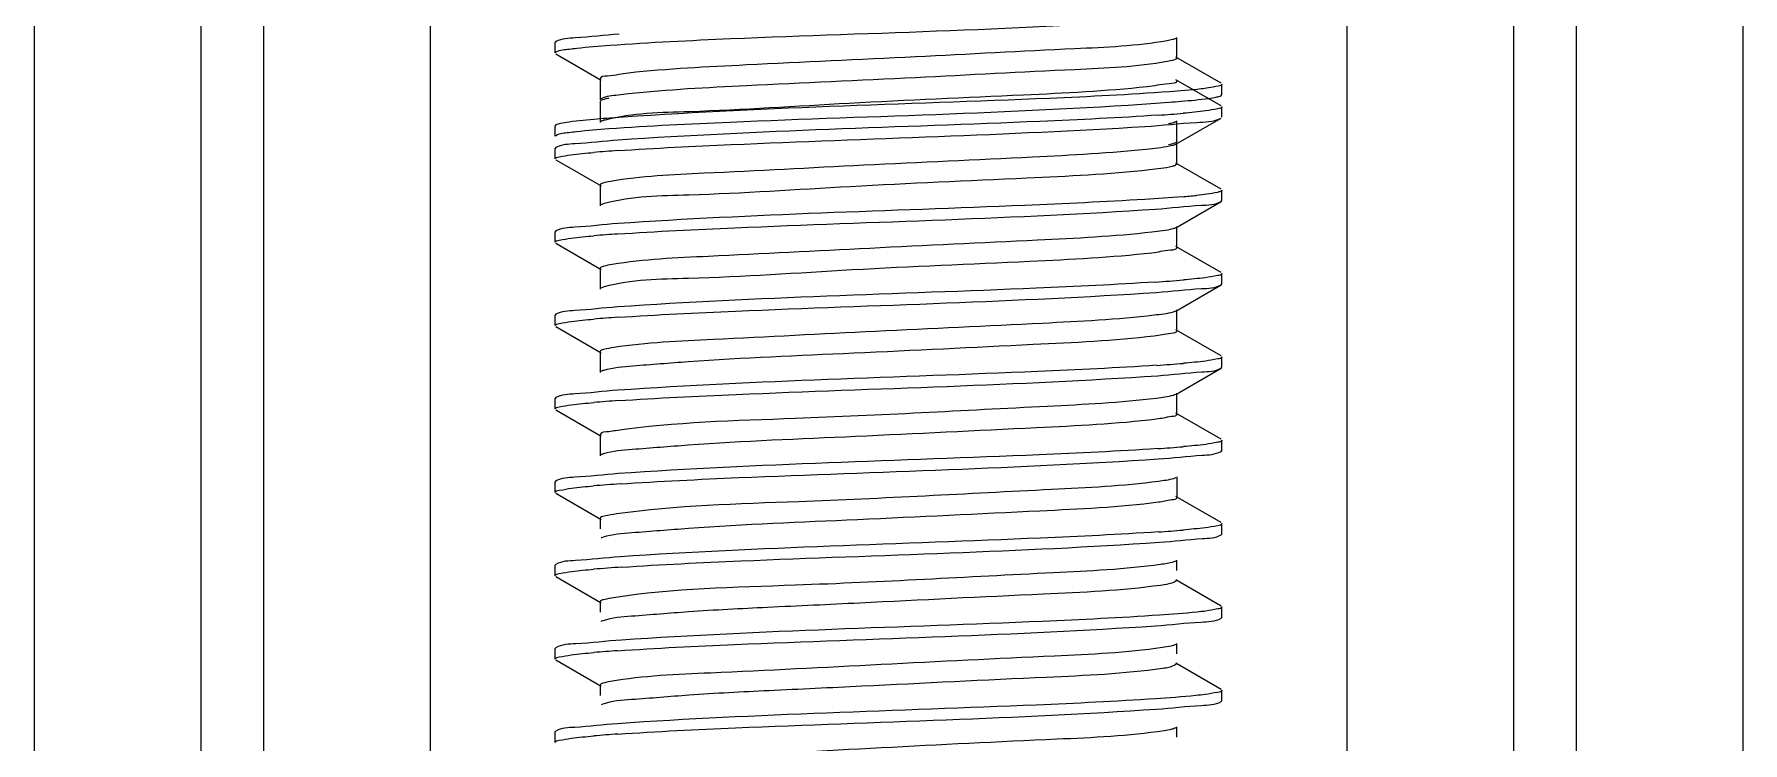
# Model space of a CAD drawing. Extents: x -409572 to -157272, y 600795 to 878326.
# Drawn here: x -397030.8 to -396725.7, y 820311.8 to 820438.3 of the extents above; entities that cross this region are included whole.
import ezdxf

# ---------------------------------------------------------------- set-up
doc = ezdxf.new("R2010")
doc.units = 0
doc.header["$LTSCALE"] = 1000
doc.header["$MEASUREMENT"] = 0
doc.layers.get('0').update_dxf_attribs({"linetype": 'CONTINUOUS'})

msp = doc.modelspace()

# ---------------------------------------------------------------- linework, layer by layer
at = {"linetype": 'CONTINUOUS'}
for p, q in [((-397030.76, 822308.34), (-397030.76, 819345.2)), ((-397000.99, 822308.34), (-397000.99, 819345.2)), ((-396989.83, 822308.34), (-396989.83, 819345.2)), ((-396960.07, 822308.34), (-396960.07, 819345.2)), ((-396796.35, 822308.34), (-396796.35, 819345.2)), ((-396766.59, 822308.34), (-396766.59, 819345.2)), ((-396755.43, 822308.34), (-396755.43, 819345.2)), ((-396725.66, 822308.34), (-396725.66, 819345.2)), ((-396937.6, 820437.01), (-396937.74, 820436.84)), ((-396937.74, 820434.98), (-396937.74, 820436.84)), ((-396937.74, 820434.98), (-396937.74, 820436.84)), ((-396826.73, 820434.05), (-396826.73, 820437.77)), ((-396937.6, 820434.82), (-396929.52, 820430.14)), ((-396818.82, 820429.57), (-396826.9, 820434.24)), ((-396929.69, 820430.33), (-396929.69, 820426.61)), ((-396818.82, 820425.53), (-396826.9, 820430.21)), ((-396818.82, 820427.38), (-396818.68, 820427.54)), ((-396818.68, 820427.54), (-396818.68, 820429.4)), ((-396818.68, 820427.54), (-396818.68, 820429.4)), ((-396929.69, 820426.3), (-396929.69, 820422.58)), ((-396818.68, 820423.51), (-396818.68, 820425.37)), ((-396818.68, 820423.51), (-396818.68, 820425.37)), ((-396937.6, 820422.12), (-396937.74, 820421.96)), ((-396937.74, 820420.1), (-396937.74, 820421.96)), ((-396937.74, 820420.1), (-396937.74, 820421.96)), ((-396826.9, 820418.67), (-396818.82, 820423.34)), ((-396826.73, 820419.17), (-396826.73, 820422.89)), ((-396818.92, 820423.29), (-396818.82, 820423.34)), ((-396937.6, 820418.09), (-396937.74, 820417.93)), ((-396826.9, 820418.67), (-396826.94, 820418.64)), ((-396826.73, 820415.14), (-396826.73, 820418.86)), ((-396937.74, 820416.07), (-396937.74, 820417.93)), ((-396937.74, 820416.07), (-396937.74, 820417.93)), ((-396937.6, 820415.9), (-396929.52, 820411.23)), ((-396826.73, 820415.14), (-396826.94, 820414.92)), ((-396818.82, 820410.65), (-396826.9, 820415.32)), ((-396929.69, 820411.41), (-396929.69, 820407.69)), ((-396818.68, 820408.62), (-396818.68, 820410.48)), ((-396818.68, 820408.62), (-396818.68, 820410.48)), ((-396826.9, 820403.78), (-396818.82, 820408.46)), ((-396818.82, 820408.46), (-396818.68, 820408.62)), ((-396937.6, 820403.21), (-396937.74, 820403.04)), ((-396937.74, 820401.18), (-396937.74, 820403.04)), ((-396937.74, 820401.18), (-396937.74, 820403.04)), ((-396826.73, 820400.25), (-396826.73, 820403.97)), ((-396937.6, 820401.02), (-396929.52, 820396.34)), ((-396818.82, 820395.76), (-396826.9, 820400.44)), ((-396929.69, 820396.53), (-396929.69, 820392.81)), ((-396826.9, 820388.9), (-396818.82, 820393.58)), ((-396818.82, 820393.58), (-396818.68, 820393.74)), ((-396818.68, 820393.74), (-396818.68, 820395.6)), ((-396818.68, 820393.74), (-396818.68, 820395.6)), ((-396937.6, 820388.32), (-396937.74, 820388.16)), ((-396937.74, 820386.3), (-396937.74, 820388.16)), ((-396937.74, 820386.3), (-396937.74, 820388.16)), ((-396826.73, 820385.37), (-396826.73, 820389.09)), ((-396937.6, 820386.14), (-396929.52, 820381.46)), ((-396818.82, 820380.88), (-396826.9, 820385.56)), ((-396929.69, 820381.65), (-396929.69, 820377.93)), ((-396826.9, 820374.02), (-396818.82, 820378.7)), ((-396818.82, 820378.7), (-396818.68, 820378.86)), ((-396818.68, 820378.86), (-396818.68, 820380.72)), ((-396818.68, 820378.86), (-396818.68, 820380.72)), ((-396937.6, 820373.44), (-396937.74, 820373.28)), ((-396937.74, 820371.42), (-396937.74, 820373.28)), ((-396937.74, 820371.42), (-396937.74, 820373.28)), ((-396826.73, 820370.49), (-396826.73, 820374.21)), ((-396937.6, 820371.25), (-396929.52, 820366.58)), ((-396818.82, 820366), (-396826.9, 820370.67)), ((-396929.69, 820366.77), (-396929.69, 820363.05)), ((-396818.82, 820363.81), (-396818.68, 820363.98)), ((-396818.68, 820363.98), (-396818.68, 820365.84)), ((-396818.68, 820363.98), (-396818.68, 820365.84)), ((-396937.6, 820358.56), (-396937.74, 820358.39)), ((-396937.74, 820356.53), (-396937.74, 820358.39)), ((-396937.74, 820356.53), (-396937.74, 820358.39)), ((-396826.74, 820359.3), (-396826.74, 820355.58)), ((-396937.6, 820356.37), (-396929.52, 820351.69)), ((-396818.82, 820351.12), (-396826.9, 820355.79)), ((-396929.69, 820351.88), (-396929.69, 820350.01)), ((-396818.68, 820349.09), (-396818.68, 820350.95)), ((-396818.68, 820349.09), (-396818.68, 820350.95)), ((-396929.44, 820348.39), (-396929.52, 820348.35)), ((-396929.16, 820348.5), (-396929.44, 820348.39)), ((-396818.82, 820348.93), (-396818.68, 820349.09)), ((-396937.6, 820343.67), (-396937.74, 820343.51)), ((-396937.74, 820341.65), (-396937.74, 820343.51)), ((-396937.74, 820341.65), (-396937.74, 820343.51)), ((-396826.73, 820342.58), (-396826.73, 820344.44)), ((-396937.6, 820341.49), (-396929.52, 820336.81)), ((-396818.82, 820336.23), (-396826.9, 820340.91)), ((-396929.69, 820337), (-396929.69, 820335.14)), ((-396818.68, 820334.21), (-396818.68, 820336.07)), ((-396818.68, 820334.21), (-396818.68, 820336.07)), ((-396929.45, 820333.5), (-396929.52, 820333.47)), ((-396929.2, 820333.61), (-396929.45, 820333.5)), ((-396818.82, 820334.05), (-396818.68, 820334.21)), ((-396826.73, 820327.7), (-396826.73, 820329.56)), ((-396937.6, 820328.79), (-396937.74, 820328.63)), ((-396937.74, 820326.77), (-396937.74, 820328.63)), ((-396937.74, 820326.77), (-396937.74, 820328.63)), ((-396937.6, 820326.6), (-396929.52, 820321.93)), ((-396818.82, 820321.35), (-396826.9, 820326.03)), ((-396929.69, 820322.12), (-396929.69, 820320.26)), ((-396818.68, 820319.33), (-396818.68, 820321.19)), ((-396818.68, 820319.33), (-396818.68, 820321.19)), ((-396929.23, 820318.71), (-396929.52, 820318.58)), ((-396818.82, 820319.16), (-396818.68, 820319.33)), ((-396826.73, 820312.83), (-396826.73, 820314.68)), ((-396937.6, 820313.91), (-396937.74, 820313.75)), ((-396937.74, 820311.88), (-396937.74, 820313.75)), ((-396937.74, 820311.88), (-396937.74, 820313.75))]:
    msp.add_line(p, q, dxfattribs=at)
for centre, radius, start, end in [((-396847.11, 820680.35), 257.04, 273.8184, 274.8056), ((-396909.49, 820163.33), 254.79, 93.8401, 94.808), ((-396836.44, 820538.07), 129.2, 274.7435, 275.8811), ((-396909.5, 820148.54), 254.69, 93.846, 94.8037), ((-396847.82, 820659.5), 265.98, 273.7257, 274.8047), ((-396909.42, 820132.62), 255.74, 93.8348, 94.8035), ((-396847.54, 820641.15), 262.51, 273.7603, 274.8059), ((-396909.37, 820117.18), 256.29, 93.8289, 94.8034), ((-396847.3, 820623.19), 259.42, 273.7925, 274.8061), ((-396908.93, 820096.8), 261.8, 93.7677, 94.8057), ((-396847.35, 820605.92), 257.04, 273.8662, 274.8539), ((-396908.59, 820077.56), 266.17, 93.7244, 94.8042), ((-396909.5, 820074.17), 254.65, 93.8464, 94.8037), ((-396909.42, 820058.23), 255.7, 93.8351, 94.8035)]:
    msp.add_arc(centre, radius, start, end, dxfattribs=at)
for points, knots in [([(-396927.99, 820436.36), (-396920.79, 820436.88), (-396887.47, 820438.5), (-396854.11, 820439.15), (-396828.05, 820441.08)], [0, 0, 0, 0, 0.21664, 1, 1, 1, 1]), ([(-396926.31, 820438.34), (-396928.92, 820438.16), (-396932.59, 820437.65), (-396936.58, 820437.59), (-396937.6, 820437.01)], [0, 0, 0, 0, 0.690599, 1, 1, 1, 1]), ([(-396935.24, 820435.67), (-396934.78, 820435.74), (-396932.37, 820436.03), (-396929.95, 820436.22), (-396927.99, 820436.36)], [0, 0, 0, 0, 0.191577, 1, 1, 1, 1]), ([(-396828.45, 820437.16), (-396833.88, 820436.19), (-396848.94, 820435.6), (-396873.95, 820434.19), (-396900.53, 820433.01), (-396917.63, 820432.14), (-396924.63, 820431.39)], [0, 0, 0, 0, 0.17175, 0.467319, 0.780864, 1, 1, 1, 1]), ([(-396826.9, 820437.59), (-396827.07, 820437.48), (-396827.6, 820437.33), (-396828.12, 820437.22), (-396828.45, 820437.16)], [0, 0, 0, 0, 0.378304, 1, 1, 1, 1]), ([(-396937.74, 820434.98), (-396937.74, 820435.06), (-396936.85, 820435.62), (-396936.04, 820435.56), (-396935.24, 820435.67)], [0, 0, 0, 0, 0.088697, 1, 1, 1, 1]), ([(-396828.45, 820433.44), (-396833.88, 820432.46), (-396848.94, 820431.88), (-396873.95, 820430.47), (-396900.53, 820429.29), (-396917.63, 820428.42), (-396924.63, 820427.67)], [0, 0, 0, 0, 0.17175, 0.467319, 0.780864, 1, 1, 1, 1]), ([(-396826.73, 820434.05), (-396826.74, 820433.88), (-396827.53, 820433.63), (-396828.02, 820433.52), (-396828.45, 820433.44)], [0, 0, 0, 0, 0.286254, 1, 1, 1, 1]), ([(-396924.63, 820431.39), (-396925.89, 820431.26), (-396927.1, 820430.88), (-396929.69, 820430.79), (-396929.68, 820430.33)], [0, 0, 0, 0, 0.733425, 1, 1, 1, 1]), ([(-396924.63, 820427.67), (-396925.25, 820427.61), (-396926.87, 820427.36), (-396928.62, 820427.32), (-396929.52, 820426.8)], [0, 0, 0, 0, 0.373138, 1, 1, 1, 1]), ([(-396832.05, 820428.93), (-396839.37, 820428.17), (-396857.12, 820427.27), (-396884.39, 820426.15), (-396909.2, 820424.47), (-396923.92, 820424.25), (-396928.81, 820423.01)], [0, 0, 0, 0, 0.227857, 0.549507, 0.843778, 1, 1, 1, 1]), ([(-396828.05, 820428.06), (-396835.18, 820427.53), (-396868.5, 820425.9), (-396901.86, 820425.23), (-396927.99, 820423.34)], [0, 0, 0, 0, 0.214363, 1, 1, 1, 1]), ([(-396826.74, 820430.02), (-396826.73, 820429.53), (-396829.46, 820429.47), (-396830.72, 820429.07), (-396832.05, 820428.93)], [0, 0, 0, 0, 0.266085, 1, 1, 1, 1]), ([(-396821.07, 820428.73), (-396821.51, 820428.67), (-396823.83, 820428.38), (-396826.17, 820428.19), (-396828.05, 820428.06)], [0, 0, 0, 0, 0.191294, 1, 1, 1, 1]), ([(-396821.08, 820426.87), (-396820.59, 820426.94), (-396819.83, 820427.07), (-396819.06, 820427.24), (-396818.82, 820427.38)], [0, 0, 0, 0, 0.642865, 1, 1, 1, 1]), ([(-396818.68, 820429.4), (-396818.68, 820429.17), (-396819.85, 820428.97), (-396820.47, 820428.81), (-396821.07, 820428.73)], [0, 0, 0, 0, 0.274675, 1, 1, 1, 1]), ([(-396928.12, 820426.88), (-396928.51, 820426.81), (-396928.97, 820426.71), (-396929.68, 820426.46), (-396929.68, 820426.3)], [0, 0, 0, 0, 0.711183, 1, 1, 1, 1]), ([(-396928.12, 820421.47), (-396920.93, 820421.99), (-396887.59, 820423.62), (-396854.19, 820424.27), (-396828.1, 820426.19)], [0, 0, 0, 0, 0.216028, 1, 1, 1, 1]), ([(-396828.1, 820426.19), (-396827.37, 820426.25), (-396825.03, 820426.43), (-396822.69, 820426.64), (-396821.08, 820426.87)], [0, 0, 0, 0, 0.307523, 1, 1, 1, 1]), ([(-396818.68, 820425.37), (-396818.68, 820425.1), (-396820.1, 820424.92), (-396820.82, 820424.72), (-396821.54, 820424.63)], [0, 0, 0, 0, 0.271575, 1, 1, 1, 1]), ([(-396935.24, 820422.65), (-396935.76, 820422.58), (-396936.55, 820422.44), (-396937.35, 820422.27), (-396937.6, 820422.12)], [0, 0, 0, 0, 0.644494, 1, 1, 1, 1]), ([(-396935.28, 820420.79), (-396934.82, 820420.85), (-396932.44, 820421.14), (-396930.05, 820421.33), (-396928.12, 820421.47)], [0, 0, 0, 0, 0.191564, 1, 1, 1, 1]), ([(-396927.99, 820423.34), (-396928.74, 820423.28), (-396931.16, 820423.09), (-396933.58, 820422.88), (-396935.24, 820422.65)], [0, 0, 0, 0, 0.307193, 1, 1, 1, 1]), ([(-396928.81, 820423.01), (-396928.96, 820422.98), (-396929.2, 820422.91), (-396929.43, 820422.82), (-396929.52, 820422.77)], [0, 0, 0, 0, 0.587412, 1, 1, 1, 1]), ([(-396926.55, 820417.54), (-396919.81, 820418), (-396888.44, 820419.52), (-396857.04, 820420.33), (-396832.45, 820421.86)], [0, 0, 0, 0, 0.215245, 1, 1, 1, 1]), ([(-396829.99, 820423.88), (-396837.04, 820423.4), (-396869.21, 820421.86), (-396901.41, 820421.11), (-396926.48, 820419.41)], [0, 0, 0, 0, 0.219473, 1, 1, 1, 1]), ([(-396832.45, 820421.86), (-396829.36, 820422.06), (-396824.92, 820422.56), (-396820.24, 820422.71), (-396818.92, 820423.29)], [0, 0, 0, 0, 0.681451, 1, 1, 1, 1]), ([(-396826.9, 820422.7), (-396827.05, 820422.62), (-396827.48, 820422.48), (-396827.92, 820422.38), (-396828.2, 820422.33)], [0, 0, 0, 0, 0.385895, 1, 1, 1, 1]), ([(-396937.74, 820420.1), (-396937.74, 820420.18), (-396936.86, 820420.73), (-396936.06, 820420.68), (-396935.28, 820420.79)], [0, 0, 0, 0, 0.088945, 1, 1, 1, 1]), ([(-396926.48, 820419.41), (-396929.06, 820419.23), (-396932.66, 820418.73), (-396936.6, 820418.67), (-396937.6, 820418.09)], [0, 0, 0, 0, 0.690338, 1, 1, 1, 1]), ([(-396826.94, 820418.64), (-396827.13, 820418.55), (-396828.67, 820418.12), (-396830.24, 820417.97), (-396831.6, 820417.82)], [0, 0, 0, 0, 0.133347, 1, 1, 1, 1]), ([(-396826.74, 820419.17), (-396826.74, 820419.02), (-396827.4, 820418.77), (-396827.83, 820418.68), (-396828.2, 820418.6)], [0, 0, 0, 0, 0.290879, 1, 1, 1, 1]), ([(-396937.74, 820416.07), (-396937.74, 820416.33), (-396936.35, 820416.51), (-396935.65, 820416.7), (-396934.94, 820416.79)], [0, 0, 0, 0, 0.271891, 1, 1, 1, 1]), ([(-396831.6, 820417.82), (-396838.54, 820417.07), (-396855.55, 820416.2), (-396882.09, 820415.01), (-396907.19, 820413.62), (-396922.35, 820413.01), (-396927.85, 820412.05)], [0, 0, 0, 0, 0.216982, 0.529712, 0.826099, 1, 1, 1, 1]), ([(-396826.94, 820414.92), (-396827.13, 820414.83), (-396828.67, 820414.4), (-396830.24, 820414.24), (-396831.6, 820414.1)], [0, 0, 0, 0, 0.133347, 1, 1, 1, 1]), ([(-396927.85, 820412.05), (-396928.32, 820411.97), (-396928.83, 820411.85), (-396929.68, 820411.6), (-396929.69, 820411.41)], [0, 0, 0, 0, 0.715447, 1, 1, 1, 1]), ([(-396831.6, 820414.1), (-396838.89, 820413.31), (-396856.7, 820412.41), (-396884.17, 820411.3), (-396909.18, 820409.54), (-396924.04, 820409.41), (-396928.91, 820408.1)], [0, 0, 0, 0, 0.225438, 0.548607, 0.844824, 1, 1, 1, 1]), ([(-396832.45, 820408.84), (-396839.59, 820408.4), (-396870.96, 820406.92), (-396902.37, 820406.17), (-396926.55, 820404.52)], [0, 0, 0, 0, 0.227972, 1, 1, 1, 1]), ([(-396818.92, 820410.27), (-396819.1, 820410.19), (-396820.51, 820409.82), (-396821.96, 820409.68), (-396823.2, 820409.56)], [0, 0, 0, 0, 0.138302, 1, 1, 1, 1]), ([(-396818.68, 820410.48), (-396818.68, 820410.44), (-396818.76, 820410.34), (-396818.86, 820410.3), (-396818.92, 820410.27)], [0, 0, 0, 0, 0.368034, 1, 1, 1, 1]), ([(-396928.91, 820408.1), (-396929.03, 820408.07), (-396929.24, 820408.01), (-396929.44, 820407.93), (-396929.52, 820407.88)], [0, 0, 0, 0, 0.580842, 1, 1, 1, 1]), ([(-396926.58, 820402.66), (-396919.61, 820403.13), (-396887.6, 820404.68), (-396855.54, 820405.44), (-396830.53, 820407.1)], [0, 0, 0, 0, 0.217913, 1, 1, 1, 1]), ([(-396830.53, 820407.1), (-396827.82, 820407.28), (-396824.02, 820407.81), (-396819.87, 820407.86), (-396818.82, 820408.46)], [0, 0, 0, 0, 0.691294, 1, 1, 1, 1]), ([(-396926.55, 820404.52), (-396929.11, 820404.34), (-396932.69, 820403.85), (-396936.6, 820403.78), (-396937.6, 820403.21)], [0, 0, 0, 0, 0.69026, 1, 1, 1, 1]), ([(-396831.17, 820402.98), (-396837.95, 820402.21), (-396854.77, 820401.37), (-396881.17, 820400.15), (-396906.48, 820398.8), (-396921.88, 820398.14), (-396927.57, 820397.21)], [0, 0, 0, 0, 0.211892, 0.522694, 0.821014, 1, 1, 1, 1]), ([(-396826.9, 820403.78), (-396827.06, 820403.69), (-396828.47, 820403.27), (-396829.92, 820403.12), (-396831.17, 820402.98)], [0, 0, 0, 0, 0.130217, 1, 1, 1, 1]), ([(-396937.74, 820401.18), (-396937.74, 820401.45), (-396936.32, 820401.63), (-396935.61, 820401.83), (-396934.89, 820401.92)], [0, 0, 0, 0, 0.271632, 1, 1, 1, 1]), ([(-396826.73, 820400.25), (-396826.73, 820399.84), (-396828.99, 820399.71), (-396830.06, 820399.39), (-396831.17, 820399.26)], [0, 0, 0, 0, 0.26802, 1, 1, 1, 1]), ([(-396927.57, 820397.21), (-396928.1, 820397.13), (-396928.68, 820396.99), (-396929.68, 820396.74), (-396929.69, 820396.53)], [0, 0, 0, 0, 0.718986, 1, 1, 1, 1]), ([(-396831.17, 820399.26), (-396838.4, 820398.44), (-396856.28, 820397.55), (-396883.92, 820396.44), (-396909.12, 820394.61), (-396924.14, 820394.57), (-396928.99, 820393.2)], [0, 0, 0, 0, 0.222801, 0.547327, 0.845545, 1, 1, 1, 1]), ([(-396830.53, 820394.08), (-396837.62, 820393.61), (-396869.64, 820392.08), (-396901.69, 820391.33), (-396926.58, 820389.63)], [0, 0, 0, 0, 0.221636, 1, 1, 1, 1]), ([(-396830.33, 820392.23), (-396827.66, 820392.41), (-396823.93, 820392.93), (-396819.86, 820392.98), (-396818.82, 820393.58)], [0, 0, 0, 0, 0.690984, 1, 1, 1, 1]), ([(-396818.68, 820395.6), (-396818.68, 820395.32), (-396820.16, 820395.15), (-396820.9, 820394.95), (-396821.64, 820394.85)], [0, 0, 0, 0, 0.270977, 1, 1, 1, 1]), ([(-396928.99, 820393.2), (-396929.1, 820393.17), (-396929.28, 820393.11), (-396929.45, 820393.04), (-396929.52, 820393)], [0, 0, 0, 0, 0.574878, 1, 1, 1, 1]), ([(-396926.52, 820387.78), (-396919.52, 820388.25), (-396887.46, 820389.8), (-396855.36, 820390.56), (-396830.33, 820392.23)], [0, 0, 0, 0, 0.218477, 1, 1, 1, 1]), ([(-396926.58, 820389.63), (-396929.13, 820389.46), (-396932.71, 820388.96), (-396936.6, 820388.89), (-396937.6, 820388.32)], [0, 0, 0, 0, 0.690175, 1, 1, 1, 1]), ([(-396830.76, 820388.15), (-396837.38, 820387.36), (-396854, 820386.53), (-396880.26, 820385.3), (-396905.77, 820383.97), (-396921.4, 820383.27), (-396927.27, 820382.38)], [0, 0, 0, 0, 0.206815, 0.515694, 0.81594, 1, 1, 1, 1]), ([(-396826.9, 820388.9), (-396827.05, 820388.81), (-396828.32, 820388.42), (-396829.63, 820388.28), (-396830.76, 820388.15)], [0, 0, 0, 0, 0.13294, 1, 1, 1, 1]), ([(-396937.74, 820386.3), (-396937.74, 820386.57), (-396936.32, 820386.75), (-396935.59, 820386.94), (-396934.87, 820387.04)], [0, 0, 0, 0, 0.271543, 1, 1, 1, 1]), ([(-396830.76, 820384.43), (-396837.93, 820383.58), (-396855.86, 820382.75), (-396883.57, 820381.34), (-396907.47, 820380.4), (-396922.29, 820379.18), (-396927.39, 820378.79), (-396929.06, 820378.3)], [0, 0, 0, 0, 0.21995, 0.54567, 0.845919, 0.946858, 1, 1, 1, 1]), ([(-396826.73, 820385.37), (-396826.73, 820385), (-396828.77, 820384.83), (-396829.75, 820384.55), (-396830.76, 820384.43)], [0, 0, 0, 0, 0.269268, 1, 1, 1, 1]), ([(-396927.27, 820382.38), (-396927.88, 820382.29), (-396928.52, 820382.13), (-396929.68, 820381.89), (-396929.69, 820381.65)], [0, 0, 0, 0, 0.721952, 1, 1, 1, 1]), ([(-396929.06, 820378.3), (-396929.15, 820378.27), (-396929.31, 820378.22), (-396929.46, 820378.15), (-396929.52, 820378.12)], [0, 0, 0, 0, 0.569475, 1, 1, 1, 1]), ([(-396830.33, 820379.21), (-396837.4, 820378.74), (-396869.46, 820377.2), (-396901.57, 820376.45), (-396926.52, 820374.76)], [0, 0, 0, 0, 0.220782, 1, 1, 1, 1]), ([(-396830.14, 820377.36), (-396827.52, 820377.54), (-396823.85, 820378.05), (-396819.84, 820378.11), (-396818.82, 820378.7)], [0, 0, 0, 0, 0.690688, 1, 1, 1, 1]), ([(-396818.68, 820380.72), (-396818.68, 820380.44), (-396820.13, 820380.27), (-396820.86, 820380.07), (-396821.59, 820379.97)], [0, 0, 0, 0, 0.271239, 1, 1, 1, 1]), ([(-396926.49, 820372.9), (-396919.47, 820373.37), (-396887.35, 820374.92), (-396855.19, 820375.67), (-396830.14, 820377.36)], [0, 0, 0, 0, 0.2189, 1, 1, 1, 1]), ([(-396926.52, 820374.76), (-396929.08, 820374.58), (-396932.68, 820374.08), (-396936.6, 820374.01), (-396937.6, 820373.44)], [0, 0, 0, 0, 0.69028, 1, 1, 1, 1]), ([(-396830.37, 820373.31), (-396836.83, 820372.51), (-396858.37, 820371.48), (-396890.52, 820369.66), (-396916.33, 820369.06), (-396926.94, 820367.54)], [0, 0, 0, 0, 0.201754, 0.667715, 1, 1, 1, 1]), ([(-396826.9, 820374.02), (-396827.04, 820373.94), (-396828.17, 820373.57), (-396829.35, 820373.44), (-396830.37, 820373.31)], [0, 0, 0, 0, 0.135878, 1, 1, 1, 1]), ([(-396937.74, 820371.42), (-396937.74, 820371.69), (-396936.31, 820371.87), (-396935.59, 820372.06), (-396934.87, 820372.16)], [0, 0, 0, 0, 0.271496, 1, 1, 1, 1]), ([(-396830.37, 820369.59), (-396837.47, 820368.71), (-396855.42, 820367.9), (-396883.26, 820366.46), (-396907.39, 820365.53), (-396922.34, 820364.28), (-396927.46, 820363.91), (-396929.11, 820363.4)], [0, 0, 0, 0, 0.216944, 0.543769, 0.846123, 0.94739, 1, 1, 1, 1]), ([(-396826.73, 820370.49), (-396826.73, 820370.15), (-396828.56, 820369.96), (-396829.46, 820369.7), (-396830.37, 820369.59)], [0, 0, 0, 0, 0.270735, 1, 1, 1, 1]), ([(-396926.94, 820367.54), (-396927.34, 820367.49), (-396928.12, 820367.27), (-396929.68, 820367.32), (-396929.69, 820366.77)], [0, 0, 0, 0, 0.421934, 1, 1, 1, 1]), ([(-396929.11, 820363.4), (-396929.19, 820363.37), (-396929.33, 820363.33), (-396929.47, 820363.27), (-396929.52, 820363.23)], [0, 0, 0, 0, 0.564588, 1, 1, 1, 1]), ([(-396830.14, 820364.34), (-396837.2, 820363.87), (-396869.31, 820362.32), (-396901.47, 820361.58), (-396926.49, 820359.87)], [0, 0, 0, 0, 0.220034, 1, 1, 1, 1]), ([(-396830.02, 820362.49), (-396827.43, 820362.66), (-396823.77, 820363.12), (-396819.84, 820363.27), (-396818.82, 820363.83)], [0, 0, 0, 0, 0.69021, 1, 1, 1, 1]), ([(-396818.68, 820365.84), (-396818.68, 820365.56), (-396820.11, 820365.39), (-396820.84, 820365.19), (-396821.56, 820365.1)], [0, 0, 0, 0, 0.271443, 1, 1, 1, 1]), ([(-396926.14, 820358.04), (-396919.08, 820358.51), (-396887.04, 820360.05), (-396854.97, 820360.82), (-396830.02, 820362.49)], [0, 0, 0, 0, 0.220426, 1, 1, 1, 1]), ([(-396937.74, 820356.53), (-396937.74, 820356.81), (-396936.29, 820356.98), (-396935.56, 820357.18), (-396934.83, 820357.28)], [0, 0, 0, 0, 0.27127, 1, 1, 1, 1]), ([(-396926.49, 820359.87), (-396929.06, 820359.7), (-396932.67, 820359.2), (-396936.6, 820359.13), (-396937.6, 820358.56)], [0, 0, 0, 0, 0.690334, 1, 1, 1, 1]), ([(-396830, 820358.48), (-396836.33, 820357.64), (-396857.79, 820356.64), (-396890.01, 820354.8), (-396916.02, 820354.18), (-396926.8, 820352.68)], [0, 0, 0, 0, 0.197543, 0.663489, 1, 1, 1, 1]), ([(-396826.9, 820359.14), (-396827.03, 820359.06), (-396828.04, 820358.72), (-396829.09, 820358.6), (-396830, 820358.48)], [0, 0, 0, 0, 0.139149, 1, 1, 1, 1]), ([(-396830, 820354.76), (-396837.02, 820353.83), (-396854.98, 820353.05), (-396882.94, 820351.59), (-396907.29, 820350.67), (-396922.36, 820349.39), (-396927.51, 820349.03), (-396929.16, 820348.5)], [0, 0, 0, 0, 0.213782, 0.541615, 0.846127, 0.947805, 1, 1, 1, 1]), ([(-396826.74, 820355.58), (-396826.8, 820355.27), (-396828.3, 820355.1), (-396829.19, 820354.86), (-396830, 820354.76)], [0, 0, 0, 0, 0.283505, 1, 1, 1, 1]), ([(-396926.8, 820352.68), (-396927.52, 820352.58), (-396928.27, 820352.39), (-396929.69, 820352.16), (-396929.69, 820351.88)], [0, 0, 0, 0, 0.725422, 1, 1, 1, 1]), ([(-396818.68, 820350.95), (-396818.68, 820350.67), (-396820.14, 820350.46), (-396820.89, 820350.29), (-396821.63, 820350.2)], [0, 0, 0, 0, 0.273218, 1, 1, 1, 1]), ([(-396830.02, 820349.47), (-396837.02, 820348.99), (-396869.07, 820347.46), (-396901.14, 820346.69), (-396926.14, 820345.02)], [0, 0, 0, 0, 0.218989, 1, 1, 1, 1]), ([(-396829.84, 820347.62), (-396827.29, 820347.79), (-396823.71, 820348.29), (-396819.82, 820348.36), (-396818.82, 820348.93)], [0, 0, 0, 0, 0.690165, 1, 1, 1, 1]), ([(-396926.14, 820345.02), (-396928.79, 820344.84), (-396932.51, 820344.32), (-396936.57, 820344.27), (-396937.6, 820343.67)], [0, 0, 0, 0, 0.690918, 1, 1, 1, 1]), ([(-396925.88, 820343.17), (-396918.79, 820343.64), (-396886.78, 820345.18), (-396854.73, 820345.92), (-396829.84, 820347.62)], [0, 0, 0, 0, 0.22166, 1, 1, 1, 1]), ([(-396937.74, 820341.65), (-396937.74, 820341.93), (-396936.26, 820342.1), (-396935.52, 820342.31), (-396934.77, 820342.4)], [0, 0, 0, 0, 0.270941, 1, 1, 1, 1]), ([(-396829.64, 820343.64), (-396835.99, 820342.76), (-396857.77, 820341.79), (-396890.27, 820339.83), (-396916.58, 820339.37), (-396927.31, 820337.72)], [0, 0, 0, 0, 0.196293, 0.667285, 1, 1, 1, 1]), ([(-396826.9, 820344.25), (-396827.01, 820344.19), (-396827.91, 820343.87), (-396828.84, 820343.75), (-396829.64, 820343.64)], [0, 0, 0, 0, 0.142507, 1, 1, 1, 1]), ([(-396829.64, 820339.92), (-396836.58, 820338.96), (-396854.53, 820338.2), (-396877.92, 820337.01), (-396899.03, 820336.01), (-396912.64, 820335.35), (-396922.38, 820334.49), (-396927.56, 820334.15), (-396929.2, 820333.61)], [0, 0, 0, 0, 0.210475, 0.53923, 0.704492, 0.84595, 0.948117, 1, 1, 1, 1]), ([(-396826.9, 820340.91), (-396826.48, 820340.67), (-396828.54, 820339.98), (-396829.14, 820339.99), (-396829.64, 820339.92)], [0, 0, 0, 0, 0.48462, 1, 1, 1, 1]), ([(-396927.31, 820337.72), (-396927.91, 820337.63), (-396928.54, 820337.48), (-396929.69, 820337.23), (-396929.69, 820337)], [0, 0, 0, 0, 0.721664, 1, 1, 1, 1]), ([(-396818.68, 820336.07), (-396818.68, 820335.8), (-396820.1, 820335.62), (-396820.81, 820335.43), (-396821.53, 820335.33)], [0, 0, 0, 0, 0.271633, 1, 1, 1, 1]), ([(-396926.59, 820328.24), (-396919.62, 820328.72), (-396887.6, 820330.26), (-396855.55, 820331.03), (-396830.54, 820332.69)], [0, 0, 0, 0, 0.217894, 1, 1, 1, 1]), ([(-396829.84, 820334.6), (-396836.81, 820334.12), (-396868.82, 820332.58), (-396900.87, 820331.81), (-396925.88, 820330.15)], [0, 0, 0, 0, 0.21791, 1, 1, 1, 1]), ([(-396830.54, 820332.69), (-396827.82, 820332.87), (-396824.02, 820333.4), (-396819.87, 820333.44), (-396818.82, 820334.05)], [0, 0, 0, 0, 0.691292, 1, 1, 1, 1]), ([(-396821.53, 820335.33), (-396822.06, 820335.26), (-396824.82, 820334.95), (-396827.6, 820334.75), (-396829.84, 820334.6)], [0, 0, 0, 0, 0.191746, 1, 1, 1, 1]), ([(-396925.88, 820330.15), (-396928.59, 820329.97), (-396932.4, 820329.44), (-396936.55, 820329.4), (-396937.6, 820328.79)], [0, 0, 0, 0, 0.691306, 1, 1, 1, 1]), ([(-396937.74, 820326.77), (-396937.74, 820327.04), (-396936.32, 820327.22), (-396935.61, 820327.41), (-396934.89, 820327.5)], [0, 0, 0, 0, 0.271635, 1, 1, 1, 1]), ([(-396829.31, 820328.81), (-396835.68, 820327.87), (-396852.48, 820327.13), (-396879.37, 820325.81), (-396905.78, 820324.38), (-396921.98, 820323.78), (-396927.87, 820322.75)], [0, 0, 0, 0, 0.195608, 0.509578, 0.818222, 1, 1, 1, 1]), ([(-396826.9, 820329.37), (-396827.16, 820329.22), (-396827.98, 820329.03), (-396828.79, 820328.88), (-396829.31, 820328.81)], [0, 0, 0, 0, 0.360492, 1, 1, 1, 1]), ([(-396829.31, 820325.08), (-396836.15, 820324.08), (-396854.09, 820323.36), (-396877.52, 820322.15), (-396898.8, 820321.14), (-396912.56, 820320.48), (-396922.38, 820319.6), (-396927.6, 820319.28), (-396929.23, 820318.71)], [0, 0, 0, 0, 0.207037, 0.536641, 0.703085, 0.845616, 0.94834, 1, 1, 1, 1]), ([(-396826.9, 820326.03), (-396826.53, 820325.81), (-396828.31, 820325.13), (-396828.86, 820325.15), (-396829.31, 820325.08)], [0, 0, 0, 0, 0.481431, 1, 1, 1, 1]), ([(-396927.87, 820322.75), (-396928.33, 820322.67), (-396928.84, 820322.55), (-396929.69, 820322.3), (-396929.69, 820322.12)], [0, 0, 0, 0, 0.715451, 1, 1, 1, 1]), ([(-396821.64, 820320.44), (-396822.21, 820320.36), (-396825.17, 820320.04), (-396828.14, 820319.82), (-396830.54, 820319.67)], [0, 0, 0, 0, 0.191058, 1, 1, 1, 1]), ([(-396818.68, 820321.19), (-396818.68, 820320.91), (-396820.16, 820320.73), (-396820.9, 820320.53), (-396821.64, 820320.44)], [0, 0, 0, 0, 0.270968, 1, 1, 1, 1]), ([(-396830.54, 820319.67), (-396837.63, 820319.19), (-396869.64, 820317.66), (-396901.7, 820316.92), (-396926.59, 820315.22)], [0, 0, 0, 0, 0.221664, 1, 1, 1, 1]), ([(-396926.52, 820313.36), (-396919.53, 820313.84), (-396887.46, 820315.38), (-396855.36, 820316.14), (-396830.33, 820317.82)], [0, 0, 0, 0, 0.218459, 1, 1, 1, 1]), ([(-396830.33, 820317.82), (-396827.67, 820318), (-396823.93, 820318.51), (-396819.86, 820318.57), (-396818.82, 820319.16)], [0, 0, 0, 0, 0.690982, 1, 1, 1, 1]), ([(-396926.59, 820315.22), (-396929.13, 820315.04), (-396932.71, 820314.55), (-396936.61, 820314.48), (-396937.6, 820313.91)], [0, 0, 0, 0, 0.690172, 1, 1, 1, 1]), ([(-396826.9, 820314.49), (-396827.13, 820314.35), (-396827.84, 820314.17), (-396828.54, 820314.04), (-396829, 820313.97)], [0, 0, 0, 0, 0.365978, 1, 1, 1, 1]), ([(-396937.74, 820311.88), (-396937.74, 820312.16), (-396936.32, 820312.33), (-396935.59, 820312.53), (-396934.87, 820312.62)], [0, 0, 0, 0, 0.271546, 1, 1, 1, 1]), ([(-396829, 820313.97), (-396835.32, 820312.98), (-396852.23, 820312.29), (-396879.35, 820310.93), (-396905.98, 820309.45), (-396922.29, 820308.92), (-396928.13, 820307.82)], [0, 0, 0, 0, 0.193342, 0.50965, 0.820575, 1, 1, 1, 1])]:
    msp.add_open_spline(points, degree=3, knots=knots, dxfattribs=at)
for points in [[(-396821.54, 820424.63), (-396822.88, 820424.46), (-396824.23, 820424.33), (-396825.57, 820424.22)], [(-396934.94, 820416.79), (-396933.58, 820416.97), (-396932.21, 820417.1), (-396930.84, 820417.22)], [(-396825.75, 820409.32), (-396827.98, 820409.13), (-396830.21, 820408.98), (-396832.45, 820408.84)], [(-396934.89, 820401.92), (-396933.54, 820402.09), (-396932.18, 820402.22), (-396930.83, 820402.34)], [(-396821.64, 820394.85), (-396822.94, 820394.69), (-396824.24, 820394.56), (-396825.54, 820394.45)], [(-396934.87, 820387.04), (-396933.53, 820387.21), (-396932.18, 820387.34), (-396930.83, 820387.45)], [(-396821.59, 820379.97), (-396822.91, 820379.8), (-396824.23, 820379.68), (-396825.55, 820379.57)], [(-396934.87, 820372.16), (-396933.53, 820372.33), (-396932.18, 820372.45), (-396930.83, 820372.57)], [(-396821.56, 820365.1), (-396822.89, 820364.92), (-396824.23, 820364.8), (-396825.56, 820364.69)], [(-396934.83, 820357.28), (-396933.51, 820357.45), (-396932.19, 820357.57), (-396930.87, 820357.68)], [(-396821.63, 820350.2), (-396822.95, 820350.04), (-396824.27, 820349.92), (-396825.6, 820349.8)], [(-396934.77, 820342.4), (-396933.48, 820342.57), (-396932.18, 820342.69), (-396930.88, 820342.8)], [(-396934.89, 820327.5), (-396933.54, 820327.68), (-396932.18, 820327.81), (-396930.83, 820327.92)], [(-396934.87, 820312.62), (-396933.53, 820312.8), (-396932.18, 820312.92), (-396930.83, 820313.04)]]:
    msp.add_open_spline(points, degree=3, dxfattribs=at)

doc.saveas('drawing.dxf')
